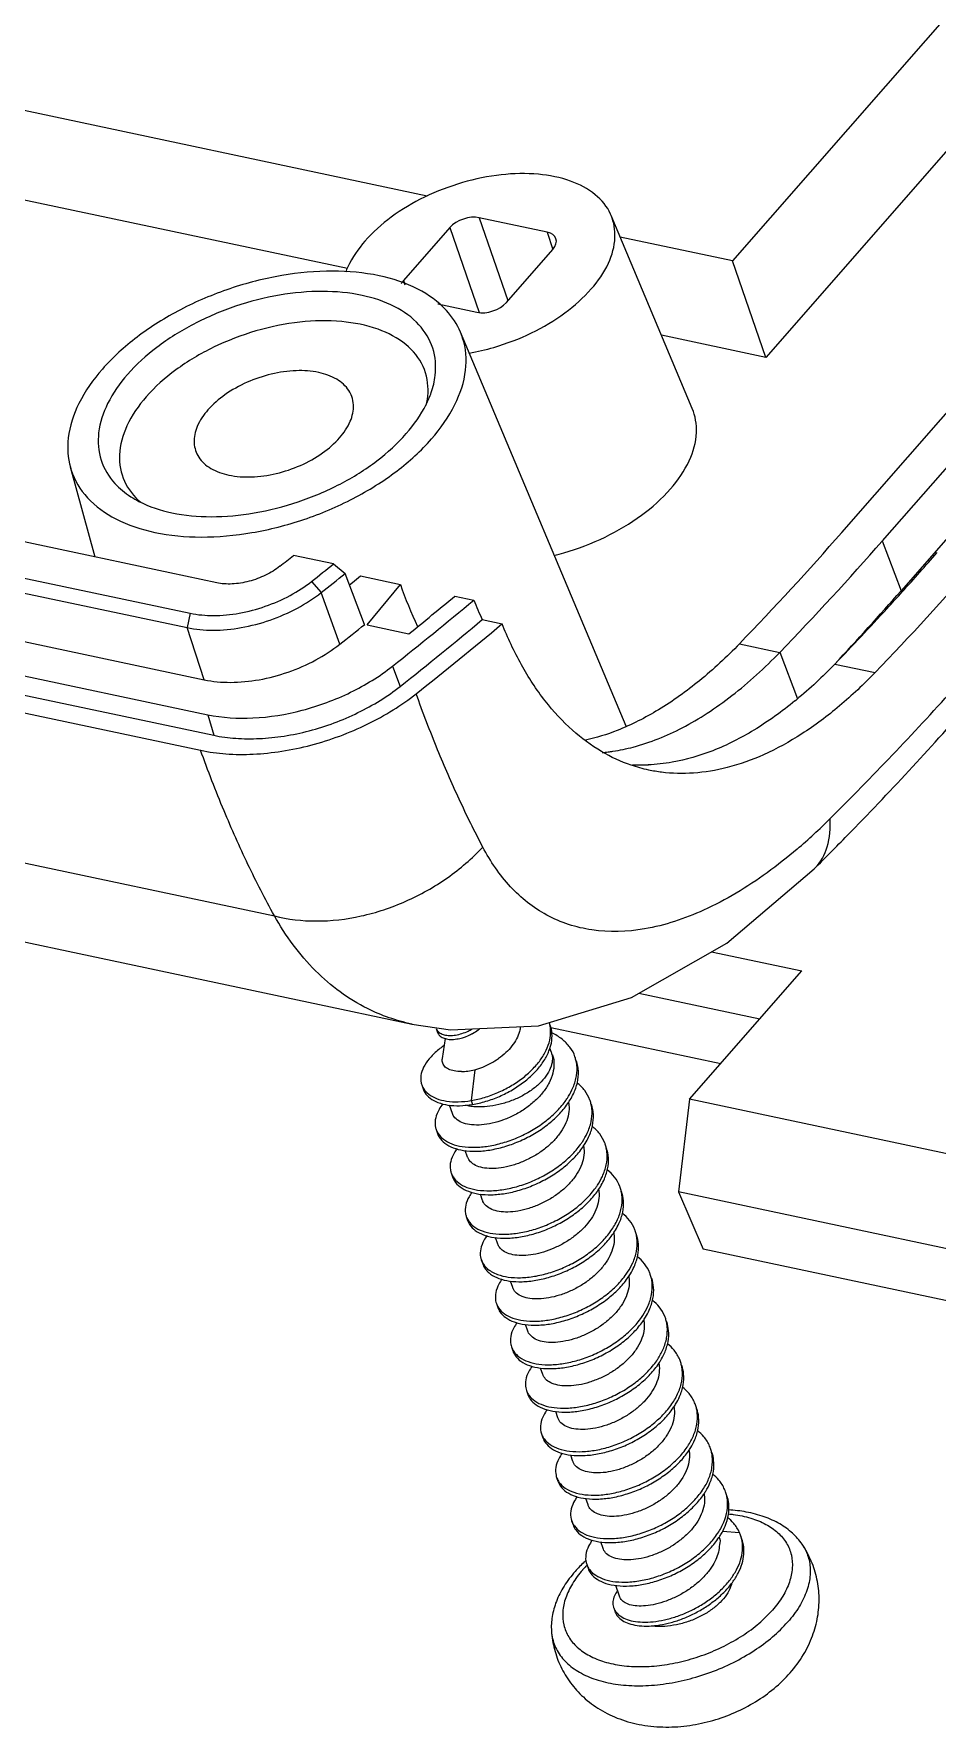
# Model space of a CAD drawing. Header units: millimetres. Extents: x 1786 to 4177, y -2705 to -1639.
# Drawn here: x 3504 to 3518.87, y -1815.57 to -1787.7 of the extents above; entities that cross this region are included whole.
import ezdxf

# ---------------------------------------------------------------- set-up
doc = ezdxf.new("R2010")
doc.units = ezdxf.units.MM

# ---------------------------------------------------------------- blocks, each defined once
blk = doc.blocks.new('*u138')
at = {"color": 7, "linetype": 'Continuous'}
for p, q in [((7.448, -55.816, 0), (64.502, 9.389, 0)), ((65.283, 9.223, 0), (8.229, -55.981, 0)), ((65.649, 8.259, 0), (8.595, -56.945, 0)), ((54.129, 2.605, 0), (5.977, -52.427, 0)), ((50.339, 0.883, 0), (5.33, -50.557, 0)), ((-0.579, -49.304, 0), (-36.672, -41.648, 0)), ((-2.127, -50.708, 0), (-35.872, -43.551, 0)), ((-4.656, -56.791, 0), (-57.487, -45.586, 0)), ((-58.002, -46.175, 0), (-5.171, -57.38, 0)), ((-58.06, -46.454, 0), (-5.229, -57.659, 0)), ((-57.728, -47.463, 0), (-4.897, -58.668, 0)), ((-58.771, -47.905, 0), (-4.831, -59.345, 0)), ((-58.653, -48.304, 0), (-4.713, -59.744, 0)), ((-58.906, -48.595, 0), (-4.969, -60.034, 0)), ((1.742, -50.001, 0), (0.426, -49.722, 0)), ((0.426, -49.722, 0), (0.982, -51.327, 0)), ((4.552, -53.416, 0), (2.981, -49.68, 0)), ((-0.142, -49.913, 0), (-1.04, -50.939, 0)), ((-0.142, -49.913, 0), (0.426, -51.555, 0)), ((1.742, -50.001, 0), (1.852, -50.335, 0)), ((5.33, -50.557, 0), (3.156, -50.096, 0)), ((0.952, -51.361, 0), (1.849, -50.336, 0)), ((5.977, -52.427, 0), (5.33, -50.557, 0)), ((-1.04, -50.939, 0), (-1.011, -51.019, 0)), ((-0.376, -51.392, 0), (0.383, -51.553, 0)), ((-57.225, -51.853, 0), (-3.54, -63.239, 0)), ((3.27, -59.564, 0), (0.064, -51.938, 0)), ((5.977, -52.427, 0), (3.956, -51.998, 0)), ((-54.265, -54.012, 0), (-0.872, -65.337, 0)), ((-7.012, -56.292, 0), (-7.49, -54.554, 0)), ((8.229, -55.981, 0), (8.595, -56.945, 0)), ((-2.393, -56.424, 0), (-3.168, -56.26, 0)), ((-2.393, -56.424, 0), (-2.171, -56.61, 0)), ((-1.792, -57.596, 0), (-2.171, -56.61, 0)), ((-1.873, -56.659, 0), (-1.099, -56.823, 0)), ((-2.819, -56.763, 0), (-2.634, -56.979, 0)), ((-2.275, -57.981, 0), (-2.634, -56.979, 0)), ((-2.085, -56.833, 0), (-2.028, -56.786, 0)), ((-1.744, -57.606, 0), (-1.099, -56.823, 0)), ((-0.043, -57.047, 0), (0.322, -57.124, 0)), ((-5.171, -57.38, 0), (-5.229, -57.659, 0)), ((-4.897, -58.668, 0), (-5.229, -57.659, 0)), ((-1.744, -57.606, 0), (-0.934, -57.778, 0)), ((0.486, -57.503, 0), (0.868, -57.584, 0)), ((5.465, -57.972, 0), (6.247, -58.138, 0)), ((6.249, -58.136, 0), (6.588, -59.035, 0)), ((-1.254, -58.406, 0), (-1.104, -58.797, 0)), ((7.313, -58.364, 0), (8.091, -58.529, 0)), ((-4.831, -59.345, 0), (-4.713, -59.744, 0)), ((6.912, -62.33, 0), (6.912, -62.33, 0)), ((4.925, -63.935, 0), (6.672, -64.306, 0)), ((4.498, -66.791, 0), (6.672, -64.306, 0)), ((3.518, -64.739, 0), (5.859, -65.236, 0)), ((-0.873, -65.337, 0), (-0.881, -65.335, 0)), ((-0.405, -65.421, 0), (-0.379, -65.497, 0)), ((1.813, -65.403, 0), (5.102, -66.101, 0)), ((-0.287, -66.003, 0), (-0.225, -65.615, 0)), ((1.842, -65.928, 0), (1.823, -65.87, 0)), ((0.339, -66.218, 0), (0.269, -66.815, 0)), ((-0.687, -66.512, 0), (-0.661, -66.589, 0)), ((0.269, -66.815, 0), (0.296, -66.891, 0)), ((4.498, -66.791, 0), (4.283, -68.583, 0)), ((12.3, -68.446, 0), (4.498, -66.791, 0)), ((-0.091, -67.068, 0), (-0.148, -66.904, 0)), ((-0.408, -67.376, 0), (-0.381, -67.453, 0)), ((0.201, -67.91, 0), (0.157, -67.784, 0)), ((-0.116, -68.218, 0), (-0.09, -68.295, 0)), ((0.492, -68.752, 0), (0.449, -68.626, 0)), ((12.169, -70.255, 0), (4.283, -68.583, 0)), ((4.283, -68.583, 0), (4.765, -69.691, 0)), ((0.175, -69.06, 0), (0.202, -69.136, 0)), ((0.784, -69.594, 0), (0.74, -69.469, 0)), ((12.567, -71.346, 0), (4.765, -69.691, 0)), ((0.467, -69.902, 0), (0.494, -69.978, 0)), ((1.075, -70.436, 0), (1.032, -70.311, 0)), ((0.759, -70.744, 0), (0.785, -70.82, 0)), ((1.367, -71.278, 0), (1.324, -71.153, 0)), ((1.05, -71.586, 0), (1.077, -71.662, 0)), ((1.658, -72.12, 0), (1.615, -71.996, 0)), ((1.342, -72.428, 0), (1.368, -72.504, 0)), ((1.95, -72.962, 0), (1.907, -72.838, 0)), ((1.633, -73.27, 0), (1.66, -73.346, 0)), ((2.242, -73.804, 0), (2.199, -73.68, 0)), ((1.925, -74.111, 0), (1.951, -74.188, 0)), ((2.533, -74.646, 0), (2.49, -74.521, 0)), ((2.216, -74.953, 0), (2.243, -75.03, 0)), ((2.825, -75.488, 0), (2.781, -75.363, 0)), ((5.135, -75.154, 0), (5.467, -75.18, 0)), ((5.488, -75.233, 0), (5.467, -75.18, 0)), ((5.514, -75.31, 0), (5.488, -75.233, 0)), ((2.508, -75.795, 0), (2.534, -75.872, 0)), ((3.151, -76.431, 0), (3.073, -76.204, 0)), ((3.03, -76.637, 0), (3.057, -76.714, 0))]:
    blk.add_line(p, q, dxfattribs=at)
at = {"color": 7, "linetype": 'Continuous', "elevation": 0}
blk.add_lwpolyline([(-0.88, -65.335), (-0.127, -65.447), (1.577, -65.368), (3.378, -64.819), (5.222, -63.766), (6.912, -62.33)], dxfattribs=at)
at = {"color": 7, "linetype": 'Continuous'}
for centre, radius, start, end in [((-37.398, -16.549, 0), 59.607, 315.97834, 318.79478), ((-37.523, -15.912, 0), 60.818, 316.02865, 318.78838), ((-51.803, 4.654, 0), 77.948, 308.35532, 308.60466), ((-37.149, -15.029, 0), 62.761, 316.12386, 318.79674), ((-36.043, -16.536, 0), 60.242, 317.846, 318.8121), ((-51.832, 5.175, 0), 78.985, 308.35507, 308.74996), ((-51.787, 5.137, 0), 79.212, 308.35502, 308.78295), ((-50.211, 2.015, 0), 76.02, 309.33242, 309.48339), ((-50.542, 3.579, 0), 78.902, 308.95557, 309.79268), ((-36.373, -17.587, 0), 59.759, 316.97246, 318.80596), ((-36.953, -15.714, 0), 61.469, 317.43883, 317.84783), ((-51.096, 4.488, 0), 80.249, 308.3964, 309.84689), ((6.905, -54.513, 0), 7.082, 201.6391, 204.9802), ((-38.119, -14.637, 0), 63.056, 316.09563, 317.43489), ((-51.402, 4.103, 0), 79.171, 308.35482, 308.8018), ((-50.96, 4.115, 0), 80.271, 308.39624, 309.8592), ((-50.697, 4.033, 0), 80.347, 308.39466, 309.92426), ((-38.071, -15.819, 0), 64.226, 314.84358, 317.91189), ((1.476, -52.875, 0), 8.008, 309.2307, 309.4997), ((-37.15, -17.946, 0), 62.541, 315.62399, 318.79357), ((2.497, -56.677, 0), 3.415, 275.1949, 277.1538), ((2.492, -56.631, 0), 3.462, 277.1531, 278.7178), ((3.569, -57.145, 0), 3.173, 266.8793, 271.1919), ((3.568, -57.03, 0), 3.288, 271.1735, 272.3281), ((-0.649, -53.469, 0), 11.142, 310.4662, 314.9272), ((-39.747, -15.447, 0), 66.144, 314.86236, 315.65002), ((-0.178, -64.661, 0), 0.979, 297.9099, 299.1511), ((1.199, -65.478, 0), 0.61, 11.5029, 16.4854), ((0.845, -66.209, 0), 1.034, 19.1029, 23.3988), ((1.463, -65.994, 0), 0.38, 10.0357, 19.0287), ((1.622, -66.201, 0), 0.698, 12.4686, 19.0648), ((-0.349, -66.395, 0), 0.358, 199.0992, 211.3268), ((-0.355, -66.399, 0), 0.351, 211.3658, 211.5969), ((1.912, -67.044, 0), 0.699, 12.4703, 19.058), ((-0.054, -67.254, 0), 0.374, 199.1208, 211.4836), ((2.203, -67.886, 0), 0.7, 12.4725, 19.0524), ((0.238, -68.095, 0), 0.375, 199.1486, 211.4703), ((0.233, -68.098, 0), 0.369, 211.4926, 212.1211), ((2.493, -68.728, 0), 0.701, 12.4752, 19.0479), ((0.531, -68.936, 0), 0.376, 199.1755, 211.4612), ((0.527, -68.939, 0), 0.372, 211.4745, 212.6496), ((2.784, -69.57, 0), 0.702, 12.4783, 19.0446), ((0.823, -69.778, 0), 0.376, 199.1967, 211.4719), ((0.821, -69.779, 0), 0.374, 211.4739, 213.1901), ((0.956, -69.636, 0), 0.572, 233.9597, 239.859), ((3.074, -70.413, 0), 0.703, 12.4816, 19.0423), ((1.115, -70.619, 0), 0.378, 199.2258, 211.454), ((1.114, -70.62, 0), 0.376, 211.4494, 213.7022), ((3.365, -71.255, 0), 0.704, 12.4853, 19.0411), ((1.407, -71.461, 0), 0.378, 199.2484, 214.2264), ((3.656, -72.097, 0), 0.705, 12.489, 19.041), ((1.699, -72.303, 0), 0.379, 199.269, 211.4601), ((1.701, -72.302, 0), 0.381, 211.4379, 214.7491), ((3.947, -72.939, 0), 0.705, 12.4928, 19.0418), ((1.991, -73.144, 0), 0.379, 199.2873, 211.4673), ((1.994, -73.142, 0), 0.383, 211.4368, 215.2705), ((4.238, -73.781, 0), 0.706, 12.4966, 19.0434), ((2.282, -73.986, 0), 0.379, 199.303, 211.4768), ((2.288, -73.983, 0), 0.385, 211.4385, 215.7905), ((3.527, -73.54, 0), 1.471, 326.0348, 326.7486), ((4.529, -74.623, 0), 0.706, 12.5003, 19.046), ((2.574, -74.828, 0), 0.379, 199.3158, 211.4884), ((2.581, -74.824, 0), 0.387, 211.4429, 216.3092), ((3.822, -74.384, 0), 1.467, 326.2743, 326.7498), ((4.838, -75.458, 0), 0.688, 9.2025, 19.0634), ((5.917, -75.926, 0), 0.922, 29.166, 34.3386), ((4.466, -77.873, 0), 2.92, 132.4861, 133.3385), ((4.309, -77.711, 0), 2.695, 133.2789, 138.7517), ((4.156, -77.414, 0), 2.295, 136.4085, 138.8022), ((4.222, -77.476, 0), 2.385, 135.8293, 136.4198), ((2.865, -75.67, 0), 0.378, 199.3256, 211.5017), ((2.874, -75.665, 0), 0.389, 211.4496, 216.8267), ((3.321, -76.53, 0), 0.31, 215.1002, 218.044)]:
    blk.add_arc(centre, radius, start, end, dxfattribs=at)
for centre, ratio, start_param, end_param in [((0.196, -49.985, 0), 0.586505, 0.771839, 2.342559), ((1.511, -50.264, 0), 0.586416, 5.484232, 7.054952), ((-0.702, -51.011, 0), 0.586416, 2.342639, 2.557563), ((0.614, -51.29, 0), 0.586505, -2.369754, -0.799034)]:
    blk.add_ellipse(centre, major_axis=(0.401, 0.139), ratio=ratio, start_param=start_param, end_param=end_param, dxfattribs=at)
for points, start_tangent, end_tangent in [([(2.981, -49.68, 0), (2.969, -49.651, 0), (2.674, -49.277, 0), (2.196, -49.013, 0), (1.572, -48.881, 0), (0.854, -48.891, 0), (0.1, -49.043, 0), (-0.63, -49.323, 0), (-1.276, -49.71, 0), (-1.786, -50.173, 0)], (-0.384669, 0.923055), (-0.658501, -0.75258)), ([(2.595, -51.102, 0), (2.928, -50.602, 0), (3.055, -50.105, 0), (2.981, -49.68, 0)], (0.658501, 0.75258), (-0.384669, 0.923055)), ([(-1.786, -50.173, 0), (-2.118, -50.673, 0), (-2.162, -50.776, 0)], (-0.658501, -0.75258), (-0.354762, -0.934957)), ([(0.064, -51.939, 0), (-0.209, -51.517, 0), (-0.76, -51.106, 0), (-1.511, -50.846, 0), (-2.409, -50.756, 0), (-3.395, -50.841, 0), (-4.4, -51.096, 0), (-5.357, -51.503, 0), (-6.199, -52.034, 0), (-6.87, -52.654, 0)], (-0.389768, 0.920913), (-0.658501, -0.75258)), ([(0.231, -52.344, 0), (0.71, -52.232, 0), (1.44, -51.951, 0), (2.086, -51.564, 0), (2.595, -51.102, 0)], (0.984762, 0.173906), (0.658501, 0.75258)), ([(-0.503, -53.108, 0), (-0.426, -52.774, 0), (-0.473, -52.247, 0), (-0.74, -51.794, 0), (-1.207, -51.446, 0), (-1.843, -51.226, 0), (-2.604, -51.149, 0), (-3.439, -51.221, 0), (-4.291, -51.437, 0), (-5.101, -51.782, 0), (-5.815, -52.232, 0), (-6.383, -52.758, 0)], (0.326978, 0.945032), (-0.658501, -0.75258)), ([(-0.563, -53.113, 0), (-0.661, -52.601, 0), (-0.993, -52.179, 0), (-1.533, -51.882, 0), (-2.236, -51.733, 0), (-3.045, -51.744, 0), (-3.896, -51.915, 0), (-4.718, -52.231, 0), (-5.446, -52.668, 0), (-6.021, -53.189, 0)], (0.038762, 0.999248), (-0.658501, -0.75258)), ([(-0.498, -54.006, 0), (-0.044, -53.34, 0), (0.162, -52.673, 0), (0.106, -52.052, 0), (0.064, -51.939, 0)], (0.658501, 0.75258), (-0.389768, 0.920913)), ([(-6.87, -52.654, 0), (-7.324, -53.32, 0), (-7.53, -53.987, 0), (-7.49, -54.554, 0)], (-0.658501, -0.75258), (0.264334, -0.964431)), ([(-6.383, -52.758, 0), (-6.768, -53.322, 0), (-6.942, -53.886, 0), (-6.895, -54.413, 0), (-6.628, -54.866, 0), (-6.321, -55.123, 0)], (-0.658501, -0.75258), (0.841422, -0.540378)), ([(-2.042, -53.184, 0), (-2.098, -53.069, 0), (-2.332, -52.851, 0), (-2.682, -52.719, 0), (-3.117, -52.684, 0), (-3.6, -52.751, 0), (-4.069, -52.909, 0), (-4.496, -53.15, 0), (-4.826, -53.442, 0)], (-0.335351, 0.942093), (-0.658501, -0.75258)), ([(-0.985, -53.903, 0), (-0.6, -53.338, 0), (-0.503, -53.108, 0)], (0.658501, 0.75258), (0.326978, 0.945032)), ([(-0.598, -53.358, 0), (-0.563, -53.113, 0)], (0.228767, 0.973481), (0.038762, 0.999248)), ([(-6.021, -53.189, 0), (-6.395, -53.753, 0), (-6.539, -54.313, 0), (-6.442, -54.825, 0)], (-0.658501, -0.75258), (0.416773, -0.90901)), ([(-2.277, -53.983, 0), (-2.071, -53.664, 0), (-2.009, -53.346, 0), (-2.042, -53.184, 0)], (0.658501, 0.75258), (-0.335351, 0.942093)), ([(4.129, -54.973, 0), (4.493, -54.426, 0), (4.633, -53.881, 0), (4.552, -53.416, 0)], (0.658501, 0.75258), (-0.384669, 0.923055)), ([(-4.826, -53.442, 0), (-5.032, -53.762, 0), (-5.093, -54.08, 0), (-5.065, -54.23, 0)], (-0.658501, -0.75258), (0.316156, -0.948707)), ([(-7.49, -54.554, 0), (-7.474, -54.609, 0), (-7.159, -55.143, 0), (-6.608, -55.555, 0), (-5.857, -55.814, 0), (-4.959, -55.904, 0), (-3.973, -55.819, 0), (-2.968, -55.564, 0), (-2.011, -55.157, 0), (-1.169, -54.626, 0), (-0.498, -54.006, 0)], (0.264334, -0.964431), (0.658501, 0.75258)), ([(-6.321, -55.123, 0), (-6.161, -55.215, 0), (-5.525, -55.434, 0), (-4.764, -55.511, 0), (-3.929, -55.439, 0), (-3.077, -55.223, 0), (-2.267, -54.878, 0), (-1.553, -54.428, 0), (-0.985, -53.903, 0)], (0.841422, -0.540378), (0.658501, 0.75258)), ([(-5.065, -54.23, 0), (-5.005, -54.356, 0), (-4.771, -54.575, 0), (-4.421, -54.706, 0), (-3.986, -54.741, 0), (-3.503, -54.675, 0), (-3.034, -54.517, 0), (-2.607, -54.276, 0), (-2.277, -53.983, 0)], (0.316156, -0.948707), (0.658501, 0.75258)), ([(-6.442, -54.825, 0), (-6.128, -55.231, 0)], (0.416773, -0.90901), (0.758529, -0.651639)), ([(1.88, -56.261, 0), (2.064, -56.211, 0), (2.864, -55.904, 0), (3.571, -55.48, 0), (4.129, -54.973, 0)], (0.969931, 0.243382), (0.658501, 0.75258)), ([(-3.433, -56.471, 0), (-3.564, -56.563, 0), (-3.71, -56.643, 0), (-3.867, -56.71, 0), (-4.03, -56.762, 0), (-4.195, -56.796, 0), (-4.357, -56.813, 0), (-4.513, -56.811, 0), (-4.656, -56.791, 0)], (-0.784177, -0.620538), (-0.97824, 0.207477)), ([(-5.229, -57.659, 0), (-4.729, -57.708, 0), (-4.18, -57.658, 0), (-3.622, -57.512, 0), (-3.094, -57.28, 0), (-2.634, -56.979, 0)], (0.97824, -0.207477), (0.784177, 0.620538)), ([(-5.171, -57.38, 0), (-4.718, -57.424, 0), (-4.221, -57.379, 0), (-3.715, -57.246, 0), (-3.236, -57.036, 0), (-2.819, -56.763, 0)], (0.97824, -0.207477), (0.784177, 0.620538)), ([(-1.099, -56.823, 0), (-0.768, -57.634, 0)], (0.327217, -0.944949), (0.431178, -0.902267)), ([(2.233, -59.645, 0), (1.705, -59.078, 0), (1.243, -58.377, 0), (0.868, -57.584, 0)], (-0.745089, 0.666965), (-0.372265, 0.928127)), ([(-4.897, -58.668, 0), (-4.391, -58.718, 0), (-3.837, -58.667, 0), (-3.273, -58.519, 0), (-2.74, -58.285, 0), (-2.275, -57.981, 0)], (0.97824, -0.207477), (0.784177, 0.620538)), ([(5.465, -57.972, 0), (4.691, -58.686, 0), (3.897, -59.25, 0), (3.1, -59.649, 0), (2.482, -59.84, 0)], (-0.694692, -0.719308), (-0.975819, -0.218579)), ([(3.016, -60.053, 0), (3.408, -59.971, 0), (4.359, -59.597, 0), (4.841, -59.315, 0), (5.319, -58.975, 0), (6.247, -58.138, 0)], (0.988463, 0.151464), (0.694086, 0.719892)), ([(-4.831, -59.345, 0), (-3.957, -59.408, 0), (-2.999, -59.258, 0), (-2.063, -58.911, 0), (-1.254, -58.406, 0)], (0.97824, -0.207477), (0.783708, 0.62113)), ([(8.091, -58.529, 0), (7.402, -59.175, 0), (6.671, -59.717, 0), (5.933, -60.12, 0), (5.228, -60.368, 0), (4.574, -60.475, 0), (3.959, -60.459, 0), (3.708, -60.417, 0)], (-0.692886, -0.721047), (-0.978225, 0.207548)), ([(7.313, -58.364, 0), (6.569, -59.055, 0)], (-0.693402, -0.720551), (-0.771629, -0.636073)), ([(-4.969, -60.034, 0), (-4.478, -60.103, 0), (-3.949, -60.108, 0), (-3.395, -60.051, 0), (-2.831, -59.933, 0), (-2.274, -59.757, 0), (-1.74, -59.528, 0), (-1.242, -59.253, 0), (-0.795, -58.939, 0)], (0.97824, -0.207477), (0.783674, 0.621172)), ([(-4.713, -59.744, 0), (-4.289, -59.802, 0), (-3.831, -59.806, 0), (-3.352, -59.758, 0), (-2.865, -59.656, 0), (-2.383, -59.504, 0), (-1.921, -59.305, 0), (-1.491, -59.068, 0), (-1.104, -58.797, 0)], (0.97824, -0.207477), (0.783708, 0.621129)), ([(0.496, -61.908, 0), (0.039, -60.982, 0), (-0.378, -60.024, 0), (-0.795, -58.939, 0)], (-0.466177, 0.884692), (-0.3397, 0.940534)), ([(6.54, -59.078, 0), (5.747, -59.642, 0), (4.949, -60.041, 0), (4.162, -60.265, 0), (3.701, -60.315, 0)], (-0.774607, -0.632443), (-0.999176, -0.040596)), ([(3.708, -60.417, 0), (3.369, -60.323, 0), (2.795, -60.059, 0), (2.233, -59.645, 0)], (-0.978225, 0.207548), (-0.745089, 0.666965)), ([(-3.54, -63.239, 0), (-4.051, -62.242, 0), (-4.513, -61.207, 0), (-4.969, -60.034, 0)], (-0.48268, 0.875797), (-0.340362, 0.940294)), ([(6.912, -62.33, 0), (6.93, -62.312, 0), (7.163, -61.902, 0), (7.219, -61.358, 0)], (0.710575, 0.703622), (-0.057344, 0.998354)), ([(-3.54, -63.239, 0), (-2.73, -63.339, 0), (-1.861, -63.242, 0), (-0.994, -62.956, 0), (-0.19, -62.501, 0), (0.496, -61.908, 0)], (0.968334, -0.249657), (0.684805, 0.728726)), ([(6.582, -61.946, 0), (5.999, -62.405, 0), (4.771, -63.13, 0), (3.627, -63.493, 0), (2.606, -63.512, 0), (1.736, -63.224, 0), (1.033, -62.675, 0), (0.496, -61.908, 0)], (-0.761558, -0.648097), (-0.466337, 0.884607)), ([(-0.881, -65.334, 0), (-1.736, -65.036, 0), (-2.742, -64.304, 0), (-3.54, -63.239, 0)], (-0.977462, 0.21111), (-0.493926, 0.869504)), ([(-0.405, -65.421, 0), (-0.388, -65.456, 0)], (0.327455, -0.944867), (0.551964, -0.833868)), ([(-0.388, -65.456, 0), (-0.332, -65.509, 0)], (0.551964, -0.833868), (0.848088, -0.529855)), ([(-0.379, -65.497, 0), (-0.343, -65.555, 0), (-0.274, -65.601, 0), (-0.181, -65.627, 0), (-0.07, -65.631, 0), (0.052, -65.612, 0), (0.1, -65.6, 0)], (0.331666, -0.943397), (0.960096, 0.279669)), ([(-0.332, -65.509, 0), (-0.249, -65.542, 0), (-0.146, -65.555, 0), (-0.03, -65.547, 0), (0.093, -65.517, 0), (0.215, -65.469, 0), (0.29, -65.429, 0)], (0.848088, -0.529855), (0.862669, 0.505769)), ([(0.1, -65.6, 0), (0.177, -65.573, 0), (0.28, -65.526, 0)], (0.960096, 0.279669), (0.883685, 0.468081)), ([(0.269, -66.815, 0), (0.527, -66.755, 0), (0.784, -66.661, 0), (1.03, -66.537, 0), (1.256, -66.387, 0), (1.451, -66.216, 0), (1.609, -66.032, 0), (1.724, -65.841, 0), (1.791, -65.648, 0), (1.81, -65.463, 0), (1.798, -65.356, 0)], (0.9863, 0.164962), (-0.199671, 0.979863)), ([(0.299, -65.516, 0), (0.409, -65.444, 0), (0.437, -65.422, 0)], (0.873339, 0.487113), (0.771305, 0.636465)), ([(1.224, -65.385, 0), (1.207, -65.479, 0), (1.15, -65.623, 0)], (-0.083399, -0.996516), (-0.467031, -0.884241)), ([(1.777, -65.856, 0), (1.823, -65.702, 0), (1.835, -65.515, 0), (1.803, -65.355, 0)], (0.369107, 0.929387), (-0.326771, 0.945103)), ([(2.281, -65.973, 0), (2.28, -65.968, 0), (2.182, -65.784, 0), (2.03, -65.627, 0), (1.834, -65.505, 0)], (-0.327031, 0.945014), (-0.898226, 0.439534)), ([(-0.249, -65.747, 0), (-0.334, -65.809, 0), (-0.507, -65.967, 0), (-0.629, -66.13, 0), (-0.695, -66.293, 0), (-0.703, -66.446, 0), (-0.687, -66.512, 0)], (-0.826967, -0.562251), (0.327563, -0.944829)), ([(0.296, -66.891, 0), (0.557, -66.83, 0), (0.818, -66.734, 0), (1.068, -66.607, 0), (1.295, -66.453, 0), (1.491, -66.279, 0), (1.648, -66.091, 0), (1.76, -65.897, 0), (1.777, -65.856, 0)], (0.9863, 0.164962), (0.369107, 0.929387)), ([(1.15, -65.623, 0), (1.061, -65.759, 0), (0.942, -65.887, 0), (0.799, -66.002, 0)], (-0.467031, -0.884241), (-0.819942, -0.572447)), ([(0.081, -66.252, 0), (-0.058, -66.242, 0), (-0.169, -66.207, 0), (-0.247, -66.149, 0), (-0.285, -66.072, 0), (-0.287, -66.003, 0)], (-0.999865, -0.016435), (0.156289, 0.987711)), ([(1.842, -65.928, 0), (1.845, -65.935, 0), (1.874, -66.106, 0), (1.852, -66.286, 0), (1.782, -66.47, 0), (1.666, -66.649, 0), (1.512, -66.816, 0), (1.326, -66.966, 0), (1.119, -67.091, 0), (0.899, -67.189, 0), (0.679, -67.254, 0), (0.47, -67.287, 0), (0.28, -67.285, 0), (0.122, -67.252, 0), (0.001, -67.19, 0), (-0.076, -67.103, 0), (-0.091, -67.068, 0)], (0.32744, -0.944872), (-0.323754, 0.946141)), ([(0.081, -66.252, 0), (0.206, -66.244, 0), (0.339, -66.218, 0)], (0.999956, -0.009394), (0.968094, 0.250589)), ([(1.837, -65.928, 0), (1.844, -66.006, 0), (1.817, -66.153, 0), (1.745, -66.303, 0), (1.629, -66.45, 0), (1.474, -66.587, 0), (1.289, -66.708, 0), (1.081, -66.807, 0), (0.86, -66.881, 0), (0.635, -66.925, 0), (0.417, -66.938, 0), (0.292, -66.931, 0)], (0.175202, -0.984532), (-0.993836, 0.110863)), ([(0.339, -66.218, 0), (0.498, -66.166, 0), (0.653, -66.093, 0), (0.799, -66.002, 0)], (0.968094, 0.250589), (0.812954, 0.582328)), ([(2.134, -66.77, 0), (2.223, -66.611, 0), (2.3, -66.389, 0), (2.32, -66.172, 0), (2.303, -66.051, 0)], (0.548397, 0.836218), (-0.216282, 0.976331)), ([(2.188, -66.802, 0), (2.25, -66.688, 0), (2.327, -66.465, 0), (2.346, -66.248, 0), (2.308, -66.05, 0)], (0.517061, 0.855948), (-0.327031, 0.945014)), ([(2.573, -66.815, 0), (2.569, -66.805, 0), (2.47, -66.622, 0), (2.325, -66.472, 0)], (-0.3269, 0.945059), (-0.7778, 0.628512)), ([(-0.66, -66.589, 0), (-0.628, -66.658, 0), (-0.525, -66.77, 0), (-0.373, -66.853, 0), (-0.179, -66.902, 0), (0.047, -66.916, 0), (0.296, -66.891, 0)], (0.327563, -0.944829), (0.9863, 0.164962)), ([(-0.654, -66.583, 0), (-0.552, -66.693, 0), (-0.4, -66.776, 0), (-0.206, -66.826, 0), (0.021, -66.839, 0), (0.269, -66.815, 0)], (0.523939, -0.851756), (0.9863, 0.164962)), ([(-0.275, -66.876, 0), (-0.35, -66.986, 0), (-0.416, -67.152, 0), (-0.424, -67.309, 0), (-0.407, -67.376, 0)], (-0.618355, -0.785899), (0.327769, -0.944758)), ([(-0.381, -67.453, 0), (-0.346, -67.526, 0), (-0.239, -67.642, 0), (-0.08, -67.729, 0), (0.124, -67.782, 0), (0.363, -67.797, 0), (0.629, -67.773, 0), (0.909, -67.71, 0), (1.191, -67.609, 0), (1.464, -67.473, 0), (1.717, -67.307, 0), (1.938, -67.116, 0), (2.118, -66.907, 0), (2.188, -66.802, 0)], (0.327769, -0.944758), (0.517061, 0.855948)), ([(-0.373, -67.449, 0), (-0.265, -67.566, 0), (-0.106, -67.653, 0), (0.097, -67.705, 0), (0.337, -67.721, 0), (0.602, -67.697, 0), (0.882, -67.634, 0), (1.165, -67.533, 0), (1.438, -67.397, 0), (1.691, -67.23, 0), (1.912, -67.039, 0), (2.092, -66.831, 0), (2.134, -66.77, 0)], (0.522714, -0.852508), (0.548397, 0.836218)), ([(2.155, -66.851, 0), (2.163, -66.903, 0), (2.156, -67.073, 0), (2.103, -67.249, 0), (2.008, -67.422, 0)], (0.1842, -0.982889), (-0.559309, -0.828959)), ([(0.292, -66.931, 0), (0.215, -66.919, 0), (0.161, -66.908, 0)], (-0.993836, 0.110863), (-0.972919, 0.231146)), ([(2.425, -67.612, 0), (2.517, -67.448, 0), (2.593, -67.226, 0), (2.611, -67.009, 0), (2.595, -66.893, 0)], (0.548406, 0.836212), (-0.216291, 0.976329)), ([(2.48, -67.644, 0), (2.544, -67.524, 0), (2.62, -67.302, 0), (2.637, -67.085, 0), (2.6, -66.892, 0)], (0.516844, 0.85608), (-0.3269, 0.945059)), ([(2.008, -67.422, 0), (1.875, -67.587, 0), (1.711, -67.738, 0), (1.523, -67.87, 0), (1.319, -67.978, 0), (1.108, -68.059, 0), (0.899, -68.111, 0), (0.705, -68.132, 0), (0.532, -68.122, 0), (0.386, -68.084, 0), (0.276, -68.018, 0), (0.21, -67.932, 0), (0.201, -67.91, 0)], (-0.559309, -0.828959), (-0.323689, 0.946164)), ([(2.865, -67.657, 0), (2.859, -67.643, 0), (2.759, -67.46, 0), (2.616, -67.314, 0)], (-0.326789, 0.945097), (-0.778077, 0.628169)), ([(-0.005, -67.746, 0), (-0.06, -67.832, 0), (-0.126, -67.998, 0), (-0.132, -68.154, 0), (-0.116, -68.218, 0)], (-0.588874, -0.808225), (0.328083, -0.944649)), ([(-0.089, -68.294, 0), (-0.053, -68.371, 0), (0.056, -68.487, 0), (0.216, -68.573, 0), (0.421, -68.625, 0), (0.661, -68.639, 0), (0.927, -68.614, 0), (1.207, -68.55, 0), (1.489, -68.448, 0), (1.762, -68.312, 0), (2.014, -68.145, 0), (2.234, -67.953, 0), (2.414, -67.744, 0), (2.48, -67.644, 0)], (0.328083, -0.944649), (0.516844, 0.85608)), ([(-0.079, -68.294, 0), (0.029, -68.41, 0), (0.189, -68.496, 0), (0.394, -68.548, 0), (0.634, -68.562, 0), (0.9, -68.538, 0), (1.18, -68.474, 0), (1.463, -68.372, 0), (1.736, -68.235, 0), (1.988, -68.068, 0), (2.208, -67.877, 0), (2.387, -67.667, 0), (2.425, -67.612, 0)], (0.531713, -0.846925), (0.548406, 0.836212)), ([(2.447, -67.693, 0), (2.454, -67.744, 0), (2.447, -67.916, 0), (2.394, -68.091, 0), (2.299, -68.264, 0)], (0.183674, -0.982987), (-0.559309, -0.828959)), ([(2.717, -68.454, 0), (2.811, -68.284, 0), (2.886, -68.062, 0), (2.902, -67.846, 0), (2.886, -67.735, 0)], (0.548411, 0.836209), (-0.216309, 0.976325)), ([(2.772, -68.486, 0), (2.838, -68.361, 0), (2.912, -68.139, 0), (2.929, -67.922, 0), (2.891, -67.734, 0)], (0.516717, 0.856157), (-0.326789, 0.945097)), ([(3.156, -68.499, 0), (3.149, -68.48, 0), (3.047, -68.298, 0), (2.907, -68.156, 0)], (-0.326696, 0.94513), (-0.778342, 0.62784)), ([(0.202, -69.136, 0), (0.241, -69.216, 0), (0.351, -69.331, 0), (0.512, -69.416, 0), (0.717, -69.467, 0), (0.958, -69.481, 0), (1.225, -69.455, 0), (1.505, -69.39, 0), (1.787, -69.287, 0), (2.06, -69.15, 0), (2.311, -68.982, 0), (2.531, -68.79, 0), (2.709, -68.581, 0), (2.772, -68.486, 0)], (0.328384, -0.944544), (0.516717, 0.856157)), ([(0.214, -69.139, 0), (0.324, -69.254, 0), (0.485, -69.34, 0), (0.691, -69.391, 0), (0.932, -69.404, 0), (1.198, -69.379, 0), (1.478, -69.314, 0), (1.761, -69.211, 0), (2.033, -69.073, 0), (2.285, -68.906, 0), (2.504, -68.714, 0), (2.682, -68.504, 0), (2.717, -68.454, 0)], (0.539507, -0.841981), (0.548411, 0.836209)), ([(2.299, -68.264, 0), (2.166, -68.43, 0), (1.997, -68.584, 0), (1.806, -68.717, 0), (1.602, -68.823, 0), (1.389, -68.904, 0), (1.177, -68.955, 0), (0.98, -68.974, 0), (0.81, -68.962, 0), (0.668, -68.922, 0), (0.561, -68.855, 0), (0.498, -68.767, 0), (0.492, -68.752, 0)], (-0.559309, -0.828959), (-0.323679, 0.946167)), ([(0.286, -68.588, 0), (0.229, -68.678, 0), (0.165, -68.844, 0), (0.16, -69, 0), (0.176, -69.06, 0)], (-0.588802, -0.808278), (0.328384, -0.944544)), ([(0.668, -70.131, 0), (0.781, -70.183, 0), (0.988, -70.233, 0), (1.229, -70.246, 0), (1.496, -70.219, 0), (1.776, -70.153, 0), (2.059, -70.05, 0), (2.331, -69.912, 0), (2.582, -69.744, 0), (2.8, -69.551, 0), (2.977, -69.341, 0), (3.105, -69.121, 0), (3.178, -68.899, 0), (3.193, -68.683, 0), (3.178, -68.577, 0)], (0.864212, -0.503128), (-0.216333, 0.97632)), ([(2.738, -68.535, 0), (2.745, -68.578, 0), (2.739, -68.752, 0), (2.686, -68.931, 0), (2.591, -69.106, 0)], (0.183986, -0.982929), (-0.559309, -0.828959)), ([(3.063, -69.327, 0), (3.132, -69.198, 0), (3.205, -68.976, 0), (3.22, -68.759, 0), (3.183, -68.576, 0)], (0.516609, 0.856221), (-0.326696, 0.94513)), ([(2.591, -69.106, 0), (2.464, -69.265, 0), (2.305, -69.413, 0), (2.121, -69.544, 0), (1.924, -69.651, 0), (1.722, -69.733, 0), (1.521, -69.787, 0), (1.328, -69.813, 0), (1.155, -69.811, 0), (1.007, -69.781, 0), (0.891, -69.727, 0)], (-0.559309, -0.828959), (-0.829041, 0.559188)), ([(3.448, -69.341, 0), (3.439, -69.318, 0), (3.336, -69.136, 0), (3.199, -68.997, 0)], (-0.326621, 0.945155), (-0.778595, 0.627527)), ([(0.578, -69.43, 0), (0.518, -69.523, 0), (0.456, -69.689, 0), (0.452, -69.845, 0), (0.467, -69.902, 0)], (-0.588693, -0.808357), (0.328576, -0.944477)), ([(0.645, -70.175, 0), (0.808, -70.26, 0), (1.014, -70.31, 0), (1.256, -70.323, 0), (1.523, -70.296, 0), (1.803, -70.23, 0), (2.085, -70.126, 0), (2.358, -69.988, 0), (2.608, -69.82, 0), (2.827, -69.628, 0), (3.004, -69.418, 0), (3.063, -69.327, 0)], (0.807921, -0.589291), (0.516609, 0.856221)), ([(3.03, -69.378, 0), (3.038, -69.431, 0), (3.03, -69.6, 0), (2.977, -69.775, 0), (2.882, -69.948, 0)], (0.181428, -0.983404), (-0.559309, -0.828959)), ([(3.3, -70.137, 0), (3.399, -69.958, 0), (3.471, -69.736, 0), (3.484, -69.52, 0), (3.469, -69.419, 0)], (0.548406, 0.836212), (-0.216364, 0.976313)), ([(3.355, -70.169, 0), (3.426, -70.034, 0), (3.497, -69.812, 0), (3.511, -69.596, 0), (3.474, -69.418, 0)], (0.516378, 0.856361), (-0.326621, 0.945155)), ([(0.891, -69.727, 0), (0.817, -69.657, 0), (0.784, -69.594, 0)], (-0.829041, 0.559188), (-0.329644, 0.944105)), ([(0.494, -69.978, 0), (0.534, -70.061, 0), (0.589, -70.128, 0)], (0.328576, -0.944477), (0.710733, -0.703462)), ([(0.508, -69.984, 0), (0.619, -70.099, 0)], (0.547428, -0.836853), (0.807921, -0.589291)), ([(0.589, -70.128, 0), (0.645, -70.175, 0)], (0.710733, -0.703462), (0.807921, -0.589291)), ([(0.801, -70.829, 0), (0.914, -70.943, 0), (1.077, -71.027, 0), (1.284, -71.076, 0), (1.527, -71.088, 0), (1.794, -71.06, 0), (2.075, -70.993, 0), (2.357, -70.889, 0), (2.629, -70.75, 0), (2.879, -70.581, 0), (3.097, -70.388, 0), (3.272, -70.178, 0), (3.3, -70.137, 0)], (0.554893, -0.831922), (0.548406, 0.836212)), ([(2.882, -69.948, 0), (2.75, -70.113, 0), (2.586, -70.264, 0), (2.399, -70.395, 0), (2.196, -70.503, 0), (1.984, -70.584, 0), (1.774, -70.636, 0), (1.58, -70.657, 0), (1.408, -70.648, 0), (1.261, -70.61, 0), (1.15, -70.544, 0), (1.084, -70.457, 0), (1.075, -70.436, 0)], (-0.559309, -0.828959), (-0.323368, 0.946273)), ([(3.739, -70.183, 0), (3.729, -70.155, 0), (3.624, -69.974, 0), (3.49, -69.839, 0)], (-0.326563, 0.945175), (-0.778834, 0.62723)), ([(0.869, -70.272, 0), (0.808, -70.369, 0), (0.747, -70.535, 0), (0.745, -70.691, 0), (0.759, -70.744, 0)], (-0.588563, -0.808451), (0.328925, -0.944356)), ([(0.785, -70.82, 0), (0.828, -70.905, 0), (0.94, -71.019, 0), (1.104, -71.103, 0), (1.311, -71.153, 0), (1.553, -71.164, 0), (1.821, -71.137, 0), (2.101, -71.07, 0), (2.383, -70.965, 0), (2.655, -70.827, 0), (2.905, -70.658, 0), (3.123, -70.465, 0), (3.299, -70.255, 0), (3.355, -70.169, 0)], (0.328925, -0.944356), (0.516378, 0.856361)), ([(3.322, -70.22, 0), (3.328, -70.267, 0), (3.322, -70.44, 0), (3.269, -70.617, 0), (3.174, -70.79, 0)], (0.181546, -0.983382), (-0.559309, -0.828959)), ([(3.592, -70.979, 0), (3.693, -70.795, 0), (3.763, -70.573, 0), (3.776, -70.357, 0), (3.761, -70.261, 0)], (0.548396, 0.836219), (-0.216399, 0.976305)), ([(3.646, -71.011, 0), (3.719, -70.871, 0), (3.79, -70.649, 0), (3.802, -70.433, 0), (3.766, -70.26, 0)], (0.516316, 0.856398), (-0.326563, 0.945175)), ([(3.174, -70.79, 0), (3.04, -70.957, 0), (2.87, -71.111, 0), (2.677, -71.245, 0), (2.472, -71.351, 0), (2.26, -71.431, 0), (2.048, -71.481, 0), (1.852, -71.5, 0), (1.682, -71.487, 0), (1.541, -71.447, 0), (1.436, -71.38, 0), (1.372, -71.292, 0), (1.367, -71.278, 0)], (-0.559309, -0.828959), (-0.323769, 0.946136)), ([(4.031, -71.025, 0), (4.019, -70.992, 0), (3.913, -70.812, 0), (3.781, -70.681, 0)], (-0.326523, 0.945189), (-0.77906, 0.626949)), ([(1.16, -71.115, 0), (1.097, -71.215, 0), (1.038, -71.381, 0), (1.037, -71.536, 0), (1.05, -71.586, 0)], (-0.588396, -0.808573), (0.329156, -0.944276)), ([(1.077, -71.662, 0), (1.121, -71.75, 0), (1.235, -71.864, 0), (1.399, -71.947, 0), (1.608, -71.995, 0), (1.851, -72.006, 0), (2.119, -71.978, 0), (2.399, -71.91, 0), (2.681, -71.805, 0), (2.953, -71.665, 0), (3.202, -71.495, 0), (3.419, -71.302, 0), (3.594, -71.091, 0), (3.646, -71.011, 0)], (0.329156, -0.944276), (0.516316, 0.856398)), ([(1.095, -71.674, 0), (1.208, -71.787, 0), (1.373, -71.87, 0), (1.581, -71.919, 0), (1.824, -71.93, 0), (2.092, -71.901, 0), (2.373, -71.833, 0), (2.655, -71.728, 0), (2.926, -71.588, 0), (3.176, -71.419, 0), (3.393, -71.225, 0), (3.568, -71.015, 0), (3.592, -70.979, 0)], (0.562485, -0.826808), (0.548396, 0.836219)), ([(3.613, -71.063, 0), (3.62, -71.107, 0), (3.614, -71.28, 0), (3.561, -71.458, 0), (3.465, -71.632, 0)], (0.180649, -0.983548), (-0.559309, -0.828959)), ([(3.883, -71.821, 0), (3.987, -71.631, 0), (4.056, -71.409, 0), (4.067, -71.194, 0), (4.053, -71.103, 0)], (0.54838, 0.836229), (-0.216438, 0.976296)), ([(3.938, -71.852, 0), (4.013, -71.708, 0), (4.082, -71.486, 0), (4.093, -71.27, 0), (4.057, -71.102, 0)], (0.516122, 0.856515), (-0.326523, 0.945189)), ([(3.465, -71.632, 0), (3.333, -71.797, 0), (3.168, -71.948, 0), (2.977, -72.082, 0), (2.772, -72.189, 0), (2.561, -72.27, 0), (2.354, -72.321, 0), (2.158, -72.341, 0), (1.985, -72.331, 0), (1.84, -72.292, 0), (1.732, -72.227, 0), (1.667, -72.141, 0), (1.659, -72.12, 0)], (-0.559309, -0.828959), (-0.323749, 0.946143)), ([(4.322, -71.867, 0), (4.308, -71.83, 0), (4.201, -71.65, 0), (4.073, -71.523, 0)], (-0.326498, 0.945198), (-0.779273, 0.626685)), ([(1.452, -71.957, 0), (1.387, -72.061, 0), (1.328, -72.226, 0), (1.329, -72.381, 0), (1.342, -72.428, 0)], (-0.588195, -0.808719), (0.329354, -0.944206)), ([(1.368, -72.504, 0), (1.415, -72.595, 0), (1.53, -72.708, 0), (1.695, -72.79, 0), (1.905, -72.838, 0), (2.148, -72.848, 0), (2.417, -72.818, 0), (2.697, -72.75, 0), (2.98, -72.644, 0), (3.251, -72.503, 0), (3.499, -72.333, 0), (3.715, -72.139, 0), (3.889, -71.928, 0), (3.938, -71.852, 0)], (0.329354, -0.944206), (0.516122, 0.856515)), ([(1.388, -72.519, 0), (1.503, -72.631, 0), (1.669, -72.714, 0), (1.878, -72.761, 0), (2.122, -72.771, 0), (2.39, -72.742, 0), (2.671, -72.673, 0), (2.953, -72.567, 0), (3.224, -72.427, 0), (3.473, -72.257, 0), (3.689, -72.063, 0), (3.863, -71.852, 0), (3.883, -71.821, 0)], (0.570006, -0.82164), (0.54838, 0.836229)), ([(3.522, -73.265, 0), (3.77, -73.094, 0), (3.985, -72.9, 0), (4.158, -72.689, 0), (4.281, -72.468, 0), (4.348, -72.246, 0), (4.358, -72.031, 0), (4.344, -71.944, 0)], (0.857395, 0.51466), (-0.216479, 0.976287)), ([(3.905, -71.906, 0), (3.912, -71.957, 0), (3.904, -72.127, 0), (3.852, -72.301, 0), (3.757, -72.474, 0)], (0.178374, -0.983963), (-0.559309, -0.828959)), ([(4.23, -72.694, 0), (4.307, -72.545, 0), (4.375, -72.323, 0), (4.384, -72.107, 0), (4.349, -71.943, 0)], (0.515888, 0.856656), (-0.326498, 0.945198)), ([(4.614, -72.709, 0), (4.598, -72.667, 0), (4.49, -72.488, 0), (4.364, -72.364, 0)], (-0.326489, 0.945201), (-0.779471, 0.626438)), ([(3.757, -72.474, 0), (3.635, -72.628, 0), (3.485, -72.769, 0), (3.313, -72.895, 0)], (-0.559309, -0.828959), (-0.83979, -0.542912)), ([(3.548, -73.341, 0), (3.796, -73.171, 0), (4.011, -72.976, 0), (4.184, -72.765, 0), (4.23, -72.694, 0)], (0.857395, 0.51466), (0.515888, 0.856656)), ([(4.197, -72.748, 0), (4.203, -72.789, 0), (4.197, -72.963, 0), (4.144, -73.142, 0), (4.048, -73.316, 0)], (0.178738, -0.983897), (-0.559309, -0.828959)), ([(1.743, -72.799, 0), (1.676, -72.907, 0), (1.619, -73.072, 0), (1.621, -73.227, 0), (1.633, -73.27, 0)], (-0.587961, -0.808889), (0.329516, -0.94415)), ([(3.313, -72.895, 0), (3.11, -73.01, 0), (2.895, -73.098, 0), (2.679, -73.157, 0), (2.477, -73.182, 0), (2.298, -73.176, 0), (2.146, -73.14, 0), (2.031, -73.075, 0), (1.96, -72.987, 0), (1.95, -72.962, 0)], (-0.83979, -0.542912), (-0.322934, 0.946421)), ([(4.466, -73.505, 0), (4.574, -73.305, 0), (4.641, -73.083, 0), (4.649, -72.868, 0), (4.636, -72.786, 0)], (0.54833, 0.836262), (-0.216521, 0.976278)), ([(4.522, -73.536, 0), (4.601, -73.381, 0), (4.667, -73.16, 0), (4.675, -72.944, 0), (4.64, -72.785, 0)], (0.515854, 0.856677), (-0.326489, 0.945201)), ([(1.66, -73.346, 0), (1.708, -73.44, 0), (1.825, -73.552, 0), (1.991, -73.634, 0), (2.202, -73.681, 0), (2.446, -73.689, 0), (2.715, -73.659, 0), (2.996, -73.59, 0), (3.278, -73.483, 0), (3.548, -73.341, 0)], (0.329516, -0.94415), (0.857395, 0.51466)), ([(1.682, -73.364, 0), (1.798, -73.476, 0), (1.965, -73.557, 0), (2.175, -73.604, 0), (2.42, -73.613, 0), (2.688, -73.583, 0), (2.969, -73.513, 0), (3.251, -73.406, 0), (3.522, -73.265, 0)], (0.577458, -0.81642), (0.857395, 0.51466)), ([(4.048, -73.316, 0), (3.914, -73.483, 0), (3.744, -73.638, 0), (3.549, -73.772, 0), (3.344, -73.878, 0), (3.134, -73.957, 0), (2.924, -74.007, 0), (2.728, -74.025, 0), (2.557, -74.013, 0), (2.416, -73.973, 0), (2.311, -73.907, 0), (2.247, -73.819, 0), (2.242, -73.804, 0)], (-0.559309, -0.828959), (-0.323727, 0.94615)), ([(4.905, -73.551, 0), (4.888, -73.505, 0), (4.778, -73.326, 0), (4.655, -73.206, 0)], (-0.326495, 0.945199), (-0.779655, 0.626209)), ([(2.034, -73.641, 0), (1.966, -73.753, 0), (1.91, -73.918, 0), (1.914, -74.072, 0), (1.925, -74.111, 0)], (-0.587692, -0.809084), (0.329638, -0.944107)), ([(1.951, -74.188, 0), (2.002, -74.285, 0), (2.119, -74.396, 0), (2.287, -74.477, 0), (2.498, -74.523, 0), (2.744, -74.531, 0), (3.013, -74.5, 0), (3.294, -74.429, 0), (3.576, -74.322, 0), (3.846, -74.18, 0), (4.093, -74.008, 0), (4.308, -73.813, 0), (4.479, -73.602, 0), (4.522, -73.536, 0)], (0.329638, -0.944107), (0.515854, 0.856677)), ([(1.975, -74.208, 0), (2.093, -74.32, 0), (2.261, -74.401, 0), (2.472, -74.447, 0), (2.717, -74.455, 0), (2.986, -74.423, 0), (3.267, -74.353, 0), (3.549, -74.245, 0), (3.819, -74.103, 0), (4.067, -73.932, 0), (4.281, -73.737, 0), (4.453, -73.525, 0), (4.466, -73.505, 0)], (0.584839, -0.81115), (0.54833, 0.836262)), ([(4.489, -73.591, 0), (4.495, -73.638, 0), (4.488, -73.808, 0), (4.435, -73.985, 0), (4.34, -74.158, 0)], (0.176279, -0.98434), (-0.559309, -0.828959)), ([(4.758, -74.347, 0), (4.868, -74.142, 0), (4.933, -73.92, 0), (4.94, -73.705, 0), (4.927, -73.628, 0)], (0.548295, 0.836285), (-0.216561, 0.976269)), ([(4.813, -74.377, 0), (4.895, -74.218, 0), (4.96, -73.996, 0), (4.966, -73.781, 0), (4.932, -73.627, 0)], (0.515611, 0.856823), (-0.326495, 0.945199)), ([(5.197, -74.393, 0), (5.177, -74.342, 0), (5.066, -74.164, 0), (4.947, -74.048, 0)], (-0.326513, 0.945193), (-0.779825, 0.625998)), ([(2.243, -75.03, 0), (2.296, -75.13, 0), (2.414, -75.24, 0), (2.583, -75.321, 0), (2.795, -75.366, 0), (3.041, -75.373, 0), (3.311, -75.341, 0), (3.592, -75.269, 0), (3.874, -75.161, 0), (4.144, -75.018, 0), (4.39, -74.846, 0), (4.604, -74.651, 0), (4.774, -74.439, 0), (4.813, -74.377, 0)], (0.329716, -0.94408), (0.515611, 0.856823)), ([(2.269, -75.053, 0), (2.388, -75.164, 0), (2.557, -75.244, 0), (2.769, -75.289, 0), (3.015, -75.296, 0), (3.284, -75.264, 0), (3.565, -75.193, 0), (3.847, -75.084, 0), (4.117, -74.941, 0), (4.364, -74.769, 0), (4.577, -74.574, 0), (4.748, -74.362, 0)], (0.592147, -0.80583), (0.558671, 0.829389)), ([(4.34, -74.158, 0), (4.208, -74.322, 0), (4.044, -74.473, 0), (3.855, -74.605, 0), (3.651, -74.713, 0), (3.439, -74.795, 0), (3.231, -74.846, 0), (3.037, -74.867, 0), (2.864, -74.858, 0), (2.718, -74.819, 0), (2.608, -74.754, 0), (2.542, -74.668, 0), (2.533, -74.646, 0)], (-0.559309, -0.828959), (-0.323743, 0.946145)), ([(2.326, -74.483, 0), (2.255, -74.599, 0), (2.201, -74.764, 0), (2.206, -74.918, 0), (2.216, -74.953, 0)], (-0.587388, -0.809305), (0.329716, -0.94408)), ([(4.78, -74.434, 0), (4.787, -74.48, 0), (4.779, -74.652, 0), (4.726, -74.827, 0), (4.632, -75, 0)], (0.17488, -0.98459), (-0.559309, -0.828959)), ([(5.049, -75.189, 0), (5.162, -74.978, 0), (5.226, -74.757, 0), (5.231, -74.542, 0), (5.219, -74.47, 0)], (0.548287, 0.83629), (-0.2166, 0.97626)), ([(5.105, -75.219, 0), (5.188, -75.055, 0), (5.252, -74.833, 0), (5.257, -74.619, 0), (5.223, -74.469, 0)], (0.515345, 0.856983), (-0.326513, 0.945193)), ([(6.678, -75.406, 0), (6.494, -75.195, 0), (6.247, -75.014, 0), (5.945, -74.875, 0), (5.598, -74.783, 0), (5.254, -74.742, 0)], (-0.563421, 0.82617), (-0.998359, 0.05727)), ([(4.632, -75, 0), (4.498, -75.165, 0), (4.33, -75.319, 0), (4.139, -75.452, 0), (3.936, -75.558, 0), (3.723, -75.639, 0), (3.511, -75.69, 0), (3.314, -75.709, 0), (3.144, -75.698, 0), (3.001, -75.658, 0), (2.894, -75.591, 0), (2.83, -75.502, 0), (2.825, -75.488, 0)], (-0.559309, -0.828959), (-0.32363, 0.946184)), ([(5.467, -75.18, 0), (5.354, -75.002, 0), (5.238, -74.89, 0)], (-0.406032, 0.913859), (-0.78007, 0.625693)), ([(5.253, -74.819, 0), (5.346, -74.829, 0), (5.685, -74.901, 0), (5.976, -75.021, 0), (6.208, -75.183, 0), (6.375, -75.383, 0), (6.47, -75.615, 0), (6.489, -75.869, 0), (6.433, -76.138, 0), (6.304, -76.412, 0), (6.105, -76.681, 0)], (0.995636, -0.093321), (-0.658501, -0.75258)), ([(2.617, -75.326, 0), (2.545, -75.444, 0), (2.492, -75.609, 0), (2.498, -75.763, 0), (2.508, -75.795, 0)], (-0.587048, -0.809552), (0.329747, -0.944069)), ([(2.534, -75.872, 0), (2.589, -75.975, 0), (2.709, -76.085, 0), (2.879, -76.164, 0), (3.092, -76.208, 0), (3.339, -76.214, 0), (3.609, -76.181, 0), (3.89, -76.109, 0), (4.172, -76, 0), (4.441, -75.856, 0), (4.687, -75.684, 0), (4.9, -75.488, 0), (5.069, -75.276, 0), (5.105, -75.219, 0)], (0.329747, -0.944069), (0.515345, 0.856983)), ([(2.563, -75.898, 0), (2.683, -76.008, 0), (2.853, -76.087, 0), (3.066, -76.132, 0), (3.312, -76.138, 0), (3.582, -76.105, 0), (3.864, -76.033, 0), (4.145, -75.923, 0), (4.415, -75.78, 0), (4.661, -75.607, 0), (4.873, -75.411, 0), (5.043, -75.199, 0)], (0.599383, -0.800462), (0.555209, 0.831711)), ([(3.057, -76.714, 0), (3.066, -76.736, 0), (3.128, -76.826, 0), (3.227, -76.9, 0), (3.361, -76.953, 0), (3.525, -76.984, 0), (3.714, -76.99, 0), (3.922, -76.969, 0), (4.143, -76.921, 0), (4.369, -76.847, 0), (4.593, -76.747, 0), (4.808, -76.624, 0), (5.006, -76.48, 0), (5.182, -76.32, 0), (5.328, -76.146, 0), (5.441, -75.965, 0), (5.516, -75.781, 0), (5.55, -75.598, 0), (5.543, -75.421, 0), (5.514, -75.31, 0)], (0.325177, -0.945653), (-0.326775, 0.945102)), ([(3.077, -76.721, 0), (3.166, -76.802, 0), (3.292, -76.863, 0), (3.451, -76.902, 0), (3.638, -76.914, 0), (3.846, -76.9, 0), (4.068, -76.857, 0), (4.298, -76.787, 0), (4.528, -76.69, 0), (4.749, -76.568, 0), (4.954, -76.424, 0), (5.136, -76.263, 0), (5.289, -76.087, 0), (5.407, -75.903, 0), (5.486, -75.715, 0), (5.523, -75.528, 0), (5.517, -75.348, 0)], (0.616221, -0.787573), (-0.159902, 0.987133)), ([(5.071, -75.272, 0), (5.072, -75.274, 0), (5.08, -75.413, 0), (5.058, -75.558, 0), (5.005, -75.705, 0), (4.925, -75.848, 0)], (0.181618, -0.983369), (-0.548832, -0.835932)), ([(6.446, -77.896, 0), (6.704, -77.544, 0), (6.879, -77.179, 0), (6.979, -76.812, 0), (7.007, -76.443, 0), (6.966, -76.081, 0), (6.856, -75.732, 0), (6.678, -75.406, 0)], (0.658501, 0.75258), (-0.563421, 0.82617)), ([(6.721, -75.477, 0), (6.812, -75.71, 0), (6.834, -75.996, 0), (6.771, -76.299, 0), (6.625, -76.608, 0), (6.401, -76.912, 0)], (0.48724, -0.873268), (-0.658501, -0.75258)), ([(2.283, -75.934, 0), (2.069, -76.22, 0), (1.92, -76.515, 0), (1.839, -76.807, 0), (1.825, -77.086, 0)], (-0.658501, -0.75258), (0.068135, -0.997676)), ([(2.43, -75.902, 0), (2.231, -76.172, 0), (2.101, -76.446, 0), (2.045, -76.715, 0), (2.065, -76.969, 0), (2.159, -77.2, 0), (2.326, -77.4, 0), (2.559, -77.563, 0), (2.849, -77.682, 0), (3.189, -77.754, 0), (3.564, -77.776, 0), (3.964, -77.748, 0), (4.374, -77.67, 0), (4.781, -77.545, 0), (5.17, -77.377, 0), (5.528, -77.173, 0), (5.843, -76.938, 0), (6.105, -76.681, 0)], (-0.658501, -0.75258), (0.658501, 0.75258)), ([(4.925, -75.848, 0), (4.796, -76.014, 0), (4.634, -76.169, 0), (4.449, -76.306, 0), (4.252, -76.417, 0), (4.047, -76.506, 0), (3.841, -76.567, 0), (3.649, -76.598, 0), (3.481, -76.601, 0), (3.338, -76.577, 0), (3.23, -76.528, 0), (3.164, -76.459, 0), (3.151, -76.431, 0)], (-0.548832, -0.835932), (-0.322317, 0.946632)), ([(3.106, -76.304, 0), (3.047, -76.406, 0), (3.016, -76.518, 0), (3.026, -76.625, 0), (3.03, -76.637, 0)], (-0.597367, -0.801968), (0.328511, -0.9445)), ([(5.314, -76.171, 0), (5.295, -76.233, 0), (5.215, -76.385, 0), (5.092, -76.532, 0), (4.931, -76.669, 0), (4.739, -76.788, 0), (4.526, -76.884, 0), (4.301, -76.953, 0), (4.074, -76.992, 0), (3.856, -76.998, 0), (3.758, -76.99, 0)], (-0.23812, -0.971236), (-0.99209, 0.125526)), ([(3.03, -76.637, 0), (3.067, -76.708, 0)], (0.328511, -0.9445), (0.574955, -0.818185)), ([(1.849, -77.244, 0), (1.954, -77.496, 0), (2.142, -77.722, 0), (2.404, -77.905, 0), (2.732, -78.04, 0), (3.114, -78.121, 0), (3.538, -78.146, 0), (3.988, -78.114, 0), (4.45, -78.026, 0), (4.908, -77.885, 0), (5.347, -77.696, 0), (5.751, -77.465, 0), (6.106, -77.201, 0), (6.401, -76.912, 0)], (0.239282, -0.97095), (0.658501, 0.75258)), ([(1.825, -77.086, 0), (1.883, -77.439, 0), (2.005, -77.775, 0), (2.196, -78.09, 0), (2.443, -78.364, 0), (2.767, -78.607, 0), (3.147, -78.79, 0), (3.577, -78.905, 0), (4.038, -78.946, 0), (4.503, -78.914, 0), (4.951, -78.817, 0), (5.377, -78.663, 0), (5.776, -78.455, 0), (6.137, -78.197, 0), (6.446, -77.896, 0)], (0.068135, -0.997676), (0.658501, 0.75258)), ([(1.825, -77.086, 0), (1.847, -77.236, 0), (1.849, -77.244, 0)], (0.068024, -0.997684), (0.239282, -0.97095))]:
    blk.add_spline(points, degree=3, dxfattribs=dict(at, start_tangent=start_tangent, end_tangent=end_tangent))

msp = doc.modelspace()

# ---------------------------------------------------------------- block references
at = {"xscale": 0.849999999999909, "yscale": 0.849999999999909, "zscale": 0.849999999999909}
msp.add_blockref('*u138', (3510.972, -1748.465), dxfattribs=at)

doc.saveas('drawing.dxf')
